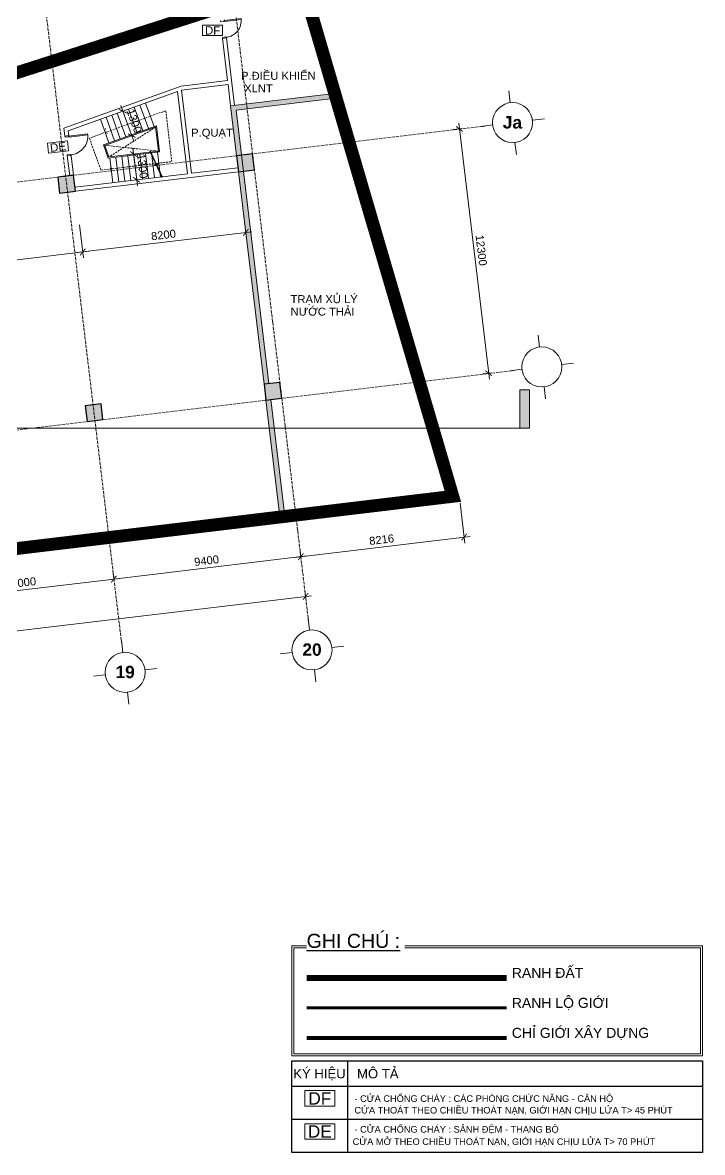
# Model space of a CAD drawing. Header units: millimetres. Extents: x -55733 to 116976, y -16290 to 119028.
# Drawn here: x 83022 to 116976, y -16290 to 40185 of the extents above; entities that cross this region are included whole.
import ezdxf
from ezdxf.enums import TextEntityAlignment as Align
from ezdxf.xclip import XClip

# ---------------------------------------------------------------- set-up
doc = ezdxf.new("R2010")
doc.units = ezdxf.units.MM
doc.header["$XCLIPFRAME"] = 0
for name, pattern in [('20180221 BF$0$b2$0$Kume - Key Plan Boundary', [16, 8, -2, 4, -2]), ('20180221 BF$0$b2$0$Kume - Setback', [13, 5, -2, 4, -2]), ('Grid Line', [4.2, 3, -0.6, 0, -0.6]), ('HIDDEN2', [4.7625, 3.175, -1.5875]), ('HIDDENX2', [0.75, 0.5, -0.25]), ('PHANTOM', [63.5, 31.75, -6.35, 6.35, -6.35, 6.35, -6.35])]:
    doc.linetypes.add(name, pattern=pattern)
doc.layers.get('Defpoints').update_dxf_attribs({"color": 230})
for name, color, linetype, lineweight in [('20180221 BF$0$b2$0$C-_SITEBNRY_E', 1, '20180221 BF$0$b2$0$Kume - Key Plan Boundary', 100), ('CHU', 181, 'Continuous', 5), ('CUA', 31, 'Continuous', 9), ('DIM', 1, 'Continuous', 5), ('G-ANNO-SYMB', 111, 'Continuous', 5), ('HATCH-1', 8, 'Continuous', 5), ('HATCH-TUONG', 152, 'Continuous', 15), ('KH', 6, 'Continuous', 5), ('NET THAY 2', 55, 'Continuous', 5), ('NET-CAT', 3, 'Continuous', 15), ('NET-THAY', 2, 'Continuous', 9), ('NET-THAY-2', 55, 'Continuous', 13), ('TRUC', 225, 'Continuous', 5), ('X-COT HAM$0$LC.HA', 8, 'Continuous', 9), ('Y-GHI CHU PCCC$0$Z-CT1-GHI CHU TT$0$CHU-1', 7, 'Continuous', 9), ('Y-GHI CHU PCCC$0$Z-CT1-GHI CHU TT$0$KI-HIEU', 6, 'Continuous', 13)]:
    doc.layers.add(name, color=color, linetype=linetype, lineweight=lineweight)
for name, color, linetype in [('CGXD', 5, 'HIDDEN2'), ('RD-AB', 4, 'PHANTOM'), ('RLG', 2, 'FENCELINE1')]:
    doc.layers.add(name, color=color, linetype=linetype)
doc.styles.add('Arial', font='arial_0.ttf', dxfattribs={"height": 476.25})
doc.styles.add('Arial_3', font='arial_0.ttf', dxfattribs={"height": 400})
doc.styles.add('Arial_B', font='arialbd_0.ttf', dxfattribs={"height": 619.047619})
doc.styles.add('TA1', font='arial_0.ttf')
doc.styles.add('Y-GHI CHU PCCC$0$Arial', font='arial_0.ttf')
doc.styles.add('Y-GHI CHU PCCC$0$Z-CT1-GHI CHU TT$0$TA1', font='arial_0.ttf')
doc.linetypes.add('FENCELINE1', pattern='A,6.35,-2.54,[133,ltypeshp.shx,S=2.54,R=0,X=-2.54,Y=0],-2.54,25.4', length=36.83)
doc.dimstyles.new('D_200_KTx2', dxfattribs={"dimtxt": 400, "dimasz": 300, "dimexe": 300, "dimexo": 300, "dimgap": 160, "dimtad": 1, "dimdec": 0, "dimzin": 9, "dimtxsty": 'TA1', "dimblk": 'ARCHTICK', "dimcen": 1, "dimdle": 300, "dimclrd": 256, "dimclre": 256, "dimclrt": 7, "dimadec": 0, "dimazin": 0, "dimtfac": 1, "dimtdec": 0, "dimtix": 1, "dimtmove": 1, "dimatfit": 3, "dimldrblk": 'ARCHTICK', "dimfxl": 0, "dimtolj": 1, "dimtzin": 0, "dimlwd": -1, "dimlwe": -1, "dimarcsym": 0})

# ---------------------------------------------------------------- blocks, each defined once
blk = doc.blocks.new('X-COT HAM$0$20180221 BF$0$Square - Concrete - 800-2072531-IDEA-1st Storey')
at = {"layer": 'X-COT HAM$0$LC.HA'}
blk.add_hatch(color=256, dxfattribs=at).paths.add_polyline_path([(-400, -400), (400, -400), (400, 400), (-400, 400)], flags=0)
at = {"lineweight": 25}
blk.add_lwpolyline([(-400, -400), (400, -400), (400, 400), (-400, 400)], close=True, dxfattribs=at)
blk = doc.blocks.new('ALC1807-ASCENT PLAZA-KET CAU_rvt-1-MẶT BẰNG HẦM 1')
for p, rotation in [((94158, 33174), 186.830649259234), ((85221, 32106), 186.830649259234), ((95525, 21756), 276.8306492592338), ((86589, 20687), 276.8306492592338)]:
    blk.add_blockref('X-COT HAM$0$20180221 BF$0$Square - Concrete - 800-2072531-IDEA-1st Storey', p, dxfattribs=dict(rotation=rotation))
blk = doc.blocks.new('CUA 1 CANH MO - 2 - Type 1-1152417-MẶT BẰNG HẦM 1')
at = {"layer": 'CUA'}
for p, q in [((-318, 940), (-278, 940)), ((-318, 102), (-318, 940)), ((-278, 940), (-278, 102)), ((-278, 102), (-318, 102))]:
    blk.add_line(p, q, dxfattribs=at)
at = {"layer": 'CUA', "lineweight": 5}
for p, q in [((-319, 102), (-349, 102)), ((-319, 61), (-319, 102)), ((-299, 61), (-319, 61)), ((-299, -98), (-299, 61)), ((521, 61), (501, 61)), ((501, 61), (501, -98)), ((551, 102), (521, 102)), ((521, 102), (521, 61)), ((-349, -98), (-299, -98)), ((501, -98), (551, -98))]:
    blk.add_line(p, q, dxfattribs=at)
blk.add_arc((-318, 102), 838, 359.5, 90, dxfattribs=at)
blk = doc.blocks.new('Section - 3_32_ x 3_8_-317996-MẶT BẰNG HẦM 1')
at = {"layer": 'G-ANNO-SYMB'}
blk.add_hatch(color=256, dxfattribs=at).paths.add_polyline_path([(0, 9.525), (0, 0), (-2.38125, 0), (-2.38125, 9.525)], flags=0)
for p, q in [((0, 9.525), (-2.38125, 9.525)), ((-2.38125, 9.525), (-2.38125, 0)), ((0, 0), (0, 9.525)), ((-2.38125, 0), (0, 0))]:
    blk.add_line(p, q, dxfattribs=at)
blk = doc.blocks.new('20180221 BF$0$HOAGIO')
for p, q in [((-25.46, -25.46), (14.14, 14.14)), ((27.58, -27.58), (-12.02, 12.02)), ((-7.65, -18.48), (6.12, 14.78)), ((11.86, -28.64), (-5.36, 12.93)), ((-30.49, -12.63), (12.93, 5.36)), ((21.25, -8.8), (-13.86, 5.74))]:
    blk.add_line(p, q)
for points, const_width in [([(-15, 46), (0, 52), (15, 46)], 2), ([(0, -52), (0, 52)], 0.5), ([(40, 0), (12.93, 5.36), (14.14, 14.14), (6.12, 14.78), (0, 34), (-5.36, 12.93), (-12.02, 12.02), (-13.86, 5.74), (-43, 0), (-30.49, -12.63), (-25.46, -25.46), (-7.65, -18.48), (0, -32), (11.86, -28.64), (27.58, -27.58), (21.25, -8.8), (39, 0.2)], 0.5), ([(-52, 0), (52, 0)], 0.5)]:
    blk.add_lwpolyline(points, dxfattribs=dict(const_width=const_width))
blk = doc.blocks.new('A$C1F0A2BF7')
at = {"layer": 'CGXD', "ltscale": 200, "const_width": 200, "elevation": 0}
blk.add_lwpolyline([(96759.2, 45314.9), (136491.9, 50242.4), (170213.8, 54174.3), (170585.9, 54217.7), (168911.8, 58286.3), (165478.7, 66500.9), (165408.7, 66480.5), (161217, 75348.6), (153561.1, 72890.8), (130418, 65461.2), (128403.5, 71788.7), (125832.2, 71058.2), (118267.2, 69299.8), (97389.2, 64252.5)], dxfattribs=at)
at = {"layer": 'RD-AB', "ltscale": 30, "const_width": 300, "elevation": 0}
for points in [[(100763.2, 41780.6), (136969.9, 46270.9), (170677.3, 50201.1), (176326.6, 50859.8)], [(175144.3, 53651.9), (172606.9, 59818.4), (167790.4, 71343.2), (167565.7, 71277.5), (163334.5, 80229.2), (152338.7, 76699.2), (133013.3, 70495.2), (131039.2, 76695.5), (124832.5, 74932.3), (117344.6, 73191.8), (100730.8, 69175.3)]]:
    blk.add_lwpolyline(points, dxfattribs=at)
at = {"layer": '20180221 BF$0$b2$0$C-_SITEBNRY_E', "color": 40, "linetype": '20180221 BF$0$b2$0$Kume - Setback', "lineweight": 18, "xscale": 66.35369608040816, "yscale": 66.35369602802675, "zscale": 66.35369609467332, "rotation": 86.30071210859583}
blk.add_blockref('20180221 BF$0$HOAGIO', (136600, 75397, 0), dxfattribs=at)
blk = doc.blocks.new('*U56')
for points in [[(-1454, 50), (-50, 50), (0, -100), (0, 200), (50, 50), (1428, 50)], [(-1454, 0), (-50, 0), (0, -150), (0, 150), (50, 0), (1428, 0)]]:
    blk.add_lwpolyline(points)
blk = doc.blocks.new('_ArchTick')
at = {"color": 0, "const_width": 0.15}
blk.add_lwpolyline([(-0.5, -0.5), (0.5, 0.5)], dxfattribs=at)
blk = doc.blocks.new('*D57')
at = {"layer": 'Defpoints', "color": 0, "transparency": 16777216}
for p in [(88570, 33615), (88720, 32323), (88725, 32324)]:
    blk.add_point(p, dxfattribs=at)
at = {"layer": 'DIM', "transparency": 16777216}
for p, q in [((88565, 33614), (88530, 33912)), ((88273, 33579), (88268, 33579)), ((88565, 33614), (88720, 32323)), ((88427, 32288), (88422, 32288)), ((88720, 32323), (88756, 32026))]:
    blk.add_line(p, q, dxfattribs=at)
at = {"layer": 'DIM', "transparency": 16777216, "xscale": 300, "yscale": 300, "zscale": 300}
for p, rotation in [((88565, 33614), 276.8306492592336), ((88720, 32323), 96.83064925923357)]:
    blk.add_blockref('_ArchTick', p, dxfattribs=dict(at, rotation=rotation))
at = {"layer": 'DIM', "color": 7, "transparency": 16777216, "insert": (89004, 33012), "char_height": 400, "attachment_point": 5, "rotation": 276.8306, "style": 'TA1'}
blk.add_mtext('\\A1;1300', dxfattribs=at)
blk = doc.blocks.new('*D58')
at = {"layer": 'Defpoints', "color": 0, "transparency": 16777216}
for p in [(88035, 35757), (88475, 34533), (88475, 34533)]:
    blk.add_point(p, dxfattribs=at)
at = {"layer": 'DIM', "transparency": 16777216}
for p, q in [((88035, 35757), (87934, 36039)), ((88035, 35757), (88475, 34533)), ((88475, 34533), (88576, 34251))]:
    blk.add_line(p, q, dxfattribs=at)
at = {"layer": 'DIM', "transparency": 16777216, "xscale": 300, "yscale": 300, "zscale": 300}
for p, rotation in [((88035, 35757), 289.7621072089744), ((88475, 34533), 109.7621072089744)]:
    blk.add_blockref('_ArchTick', p, dxfattribs=dict(at, rotation=rotation))
at = {"layer": 'DIM', "color": 7, "transparency": 16777216, "insert": (88598, 35268), "char_height": 400, "attachment_point": 5, "rotation": 289.7621, "style": 'TA1'}
blk.add_mtext('\\A1;1300', dxfattribs=at)
blk = doc.blocks.new('*D80')
at = {"layer": 'Defpoints', "color": 0, "transparency": 16777216}
for p in [(85831, 30380), (72426, 28775), (86029, 28721)]:
    blk.add_point(p, dxfattribs=at)
at = {"layer": 'DIM', "transparency": 16777216}
for p, q in [((85866, 30082), (86065, 28424)), ((72327, 27080), (86327, 28757)), ((72462, 28477), (72660, 26818))]:
    blk.add_line(p, q, dxfattribs=at)
at = {"layer": 'DIM', "transparency": 16777216, "xscale": 300, "yscale": 300, "zscale": 300}
for p, rotation in [((86029, 28721), 6.830649259279356), ((72625, 27116), 186.8306492592794)]:
    blk.add_blockref('_ArchTick', p, dxfattribs=dict(at, rotation=rotation))
at = {"layer": 'DIM', "color": 7, "transparency": 16777216, "insert": (79284, 28280), "char_height": 400, "attachment_point": 5, "rotation": 6.8306, "style": 'TA1', "bg_fill": 3, "box_fill_scale": 1.1, "bg_fill_color": 256, "bg_fill_true_color": 13158600, "bg_fill_transparency": 0}
blk.add_mtext('\\A1;13500', dxfattribs=at)
blk = doc.blocks.new('*D81')
at = {"layer": 'Defpoints', "color": 0, "transparency": 16777216}
for p in [(93972, 31356), (85831, 30380), (94171, 29697)]:
    blk.add_point(p, dxfattribs=at)
at = {"layer": 'DIM', "transparency": 16777216}
for p, q in [((94008, 31058), (94207, 29399)), ((85866, 30082), (86065, 28424)), ((85731, 28686), (94469, 29732))]:
    blk.add_line(p, q, dxfattribs=at)
at = {"layer": 'DIM', "transparency": 16777216, "xscale": 300, "yscale": 300, "zscale": 300}
for p, rotation in [((94171, 29697), 6.830649259279356), ((86029, 28721), 186.8306492592794)]:
    blk.add_blockref('_ArchTick', p, dxfattribs=dict(at, rotation=rotation))
at = {"layer": 'DIM', "color": 7, "transparency": 16777216, "insert": (90057, 29571), "char_height": 400, "attachment_point": 5, "rotation": 6.8306, "style": 'TA1', "bg_fill": 3, "box_fill_scale": 1.1, "bg_fill_color": 256, "bg_fill_true_color": 13158600, "bg_fill_transparency": 0}
blk.add_mtext('\\A1;8200', dxfattribs=at)
blk = doc.blocks.new('CUA 1 CANH MO - 2 - Type 1000-1152411-MẶT BẰNG HẦM 2')
at = {"layer": 'CUA'}
for p, q in [((-368, 1040), (-328, 1040)), ((-368, 102), (-368, 1040)), ((-328, 1040), (-328, 102)), ((-328, 102), (-368, 102))]:
    blk.add_line(p, q, dxfattribs=at)
at = {"layer": 'CUA', "lineweight": 5}
for p, q in [((-369, 102), (-399, 102)), ((-399, 102), (-399, -98)), ((-369, 61), (-369, 102)), ((-349, 61), (-369, 61)), ((-349, -98), (-349, 61)), ((571, 61), (551, 61)), ((551, 61), (551, -98)), ((601, 102), (571, 102)), ((571, 102), (571, 61)), ((601, -98), (601, 102)), ((-399, -98), (-349, -98)), ((551, -98), (601, -98))]:
    blk.add_line(p, q, dxfattribs=at)
blk.add_arc((-368, 102), 938, 359.5, 90, dxfattribs=at)
blk = doc.blocks.new('*D113')
at = {"layer": 'Defpoints', "color": 0, "transparency": 16777216}
for p in [(96969, 13066), (87585, 12369), (87636, 11948)]:
    blk.add_point(p, dxfattribs=at)
at = {"layer": 'DIM', "transparency": 16777216}
for p, q in [((96934, 13364), (96883, 13785)), ((97217, 13523), (87288, 12334)), ((87600, 12246), (87550, 12667))]:
    blk.add_line(p, q, dxfattribs=at)
at = {"layer": 'DIM', "transparency": 16777216, "xscale": 300, "yscale": 300, "zscale": 300}
for p, rotation in [((96919, 13487), 6.830649259175843), ((87585, 12369), 186.8306492591759)]:
    blk.add_blockref('_ArchTick', p, dxfattribs=dict(at, rotation=rotation))
at = {"layer": 'DIM', "color": 7, "transparency": 16777216, "insert": (92209, 13290), "char_height": 400, "attachment_point": 5, "rotation": 6.8306, "style": 'TA1'}
blk.add_mtext('\\A1;9400', dxfattribs=at)
blk = doc.blocks.new('*D114')
at = {"layer": 'Defpoints', "color": 0, "transparency": 16777216}
for p in [(87636, 11948), (78649, 11299), (78700, 10878)]:
    blk.add_point(p, dxfattribs=at)
at = {"layer": 'DIM', "transparency": 16777216}
for p, q in [((87600, 12246), (87550, 12667)), ((87883, 12405), (78352, 11263)), ((78664, 11176), (78614, 11597))]:
    blk.add_line(p, q, dxfattribs=at)
at = {"layer": 'DIM', "transparency": 16777216, "xscale": 300, "yscale": 300, "zscale": 300}
for p, rotation in [((87585, 12369), 6.830649259175843), ((78649, 11299), 186.8306492591759)]:
    blk.add_blockref('_ArchTick', p, dxfattribs=dict(at, rotation=rotation))
at = {"layer": 'DIM', "color": 7, "transparency": 16777216, "insert": (83074, 12196), "char_height": 400, "attachment_point": 5, "rotation": 6.8306, "style": 'TA1'}
blk.add_mtext('\\A1;9000', dxfattribs=at)
blk = doc.blocks.new('*D118')
at = {"layer": 'Defpoints', "color": 0, "transparency": 16777216}
for p in [(97207, 11080), (52079, 6102), (52129, 5681)]:
    blk.add_point(p, dxfattribs=at)
at = {"layer": 'DIM', "transparency": 16777216}
for p, q in [((97455, 11537), (51781, 6066)), ((97171, 11378), (97121, 11799)), ((52094, 5978), (52043, 6400))]:
    blk.add_line(p, q, dxfattribs=at)
at = {"layer": 'DIM', "transparency": 16777216, "xscale": 300, "yscale": 300, "zscale": 300}
for p, rotation in [((97157, 11502), 6.830649259175843), ((52079, 6102), 186.8306492591759)]:
    blk.add_blockref('_ArchTick', p, dxfattribs=dict(at, rotation=rotation))
at = {"layer": 'DIM', "color": 7, "transparency": 16777216, "insert": (74574, 9163), "char_height": 400, "attachment_point": 5, "rotation": 6.8306, "style": 'TA1'}
blk.add_mtext('\\A1;45400', dxfattribs=at)
blk = doc.blocks.new('*D119')
at = {"layer": 'Defpoints', "color": 0, "transparency": 16777216}
for p in [(105260, 34919), (106302, 22656), (106723, 22706)]:
    blk.add_point(p, dxfattribs=at)
at = {"layer": 'DIM', "transparency": 16777216}
for p, q in [((104803, 35166), (106337, 22358)), ((104962, 34883), (104541, 34833)), ((106425, 22671), (106004, 22620))]:
    blk.add_line(p, q, dxfattribs=at)
at = {"layer": 'DIM', "transparency": 16777216, "xscale": 300, "yscale": 300, "zscale": 300}
for p, rotation in [((104839, 34869), 96.83064925917584), ((106302, 22656), 276.8306492591759)]:
    blk.add_blockref('_ArchTick', p, dxfattribs=dict(at, rotation=rotation))
at = {"layer": 'DIM', "color": 7, "transparency": 16777216, "insert": (105932, 28806), "char_height": 400, "attachment_point": 5, "rotation": 276.8306, "style": 'TA1'}
blk.add_mtext('\\A1;12300', dxfattribs=at)
blk = doc.blocks.new('*D120')
at = {"layer": 'Defpoints', "color": 0, "transparency": 16777216}
for p in [(104838, 16458), (105077, 14464), (96969, 13066)]:
    blk.add_point(p, dxfattribs=at)
at = {"layer": 'DIM', "transparency": 16777216}
for p, q in [((104873, 16160), (105112, 14167)), ((96621, 13452), (105374, 14500)), ((96934, 13364), (96883, 13785))]:
    blk.add_line(p, q, dxfattribs=at)
at = {"layer": 'DIM', "transparency": 16777216, "xscale": 300, "yscale": 300, "zscale": 300}
for p, rotation in [((105077, 14464), 6.830649259175848), ((96919, 13487), 186.8306492591759)]:
    blk.add_blockref('_ArchTick', p, dxfattribs=dict(at, rotation=rotation))
at = {"layer": 'DIM', "color": 7, "transparency": 16777216, "insert": (100954, 14338), "char_height": 400, "attachment_point": 5, "rotation": 6.8306, "style": 'TA1'}
blk.add_mtext('\\A1;8216', dxfattribs=at)
blk = doc.blocks.new('Grid - FamilyAL-KH TRUC-550400-MẶT BẰNG HẦM 2')
at = {"layer": 'KH'}
for p, q in [((0, 7), (0, 4)), ((-8, -1), (-5, -1)), ((8, -1), (5, -1)), ((0, -9), (0, -6))]:
    blk.add_line(p, q, dxfattribs=at)
blk.add_circle((0, -1), 5, dxfattribs=at)
blk = doc.blocks.new('Grid - FamilyAL-KH TRUC-785342-MẶT BẰNG TẦNG 1')
at = {"layer": 'KH'}
for p, q in [((0, 7), (0, 4)), ((-8, -1), (-5, -1)), ((8, -1), (5, -1)), ((0, -9), (0, -6))]:
    blk.add_line(p, q, dxfattribs=at)
blk.add_circle((0, -1), 5, dxfattribs=at)
blk = doc.blocks.new('A$C7BC647D4')
for points in [[(44139, 8967), (45631, -3310), (-3699, -3310), (-3699, 18290), (-8923, 18290), (-11799, 20218), (-11799, 45650), (42773, 45650), (44343, 34586), (74924, 41932), (76806, 36089), (97174, 42649), (104895, 16253)], [(43471, 9491), (44953, -2710), (-3099, -2710), (-3099, 18890), (-8740, 18890), (-11199, 20538), (-11199, 45050), (42252, 45050), (43841, 33849), (74524, 41219), (76419, 35334), (96771, 41889), (104120, 16765)]]:
    blk.add_lwpolyline(points, close=True)
at = {"layer": 'HATCH-1', "const_width": 600}
blk.add_lwpolyline([(43805, 9229), (45292, -3010), (-3399, -3010), (-3399, 18590), (-8831, 18590), (-11499, 20378), (-11499, 45350), (42512, 45350), (44092, 34217), (74724, 41575), (76612, 35712), (96972, 42269), (104507, 16509)], close=True, dxfattribs=at)
blk = doc.blocks.new('Y-GHI CHU PCCC$0$A$C67775D76')
at = {"color": 8, "ltscale": 30}
blk.add_lwpolyline([(-267, -138), (267, -138), (267, 138), (-267, 138)], close=True, dxfattribs=at)
at = {"color": 8, "style": 'Y-GHI CHU PCCC$0$Arial'}
blk.add_text('DF', height=220, dxfattribs=at).set_placement((0, 0), align=Align.MIDDLE_CENTER)
blk = doc.blocks.new('Y-GHI CHU PCCC$0$A$C53D4240F')
at = {"color": 8, "ltscale": 30}
blk.add_lwpolyline([(-267, -138), (267, -138), (267, 137), (-267, 137)], close=True, dxfattribs=at)
at = {"color": 8, "style": 'Y-GHI CHU PCCC$0$Arial'}
blk.add_text('DE', height=220, dxfattribs=at).set_placement((0, 0), align=Align.MIDDLE_CENTER)

msp = doc.modelspace()

# ---------------------------------------------------------------- hatches: boundary and pattern name
at = {"layer": 'HATCH-TUONG', "lineweight": 9}
for points in [[(93691.3, 35804.4), (98386.3, 36366.8), (98315.1, 36610.1), (93661.5, 36052.6)], [(95839.1, 15771.5), (96087.3, 15801.3), (95423.6, 21342.8), (95175.3, 21313.1), (95657, 17291.6)]]:
    msp.add_hatch(color=256, dxfattribs=at).paths.add_polyline_path(points, flags=0)
msp.add_hatch(color=256, dxfattribs=at).paths.add_polyline_path([(95080.2, 22107.4), (95328.4, 22137.1), (93661.5, 36052.6), (93413.3, 36022.9)])

# ---------------------------------------------------------------- linework, layer by layer
at = {"color": 8, "ltscale": 150}
for p, q in [((99274.1, -16289.7, 0), (99274.1, -11714.7, 0)), ((116976.4, -12989.7, 0), (96461.6, -12989.7, 0)), ((116976.4, -14639.7, 0), (96461.6, -14639.7, 0))]:
    msp.add_line(p, q, dxfattribs=at)
at = {"color": 8, "ltscale": 150, "elevation": 0}
msp.add_lwpolyline([(96461.6, -11714.7), (116976.4, -11714.7), (116976.4, -16289.7), (96461.6, -16289.7)], close=True, dxfattribs=at)
at = {"layer": 'CGXD', "ltscale": 200, "const_width": 200, "elevation": 0}
msp.add_lwpolyline([(107207.2, -10564.7), (97207.2, -10564.7)], dxfattribs=at)
at = {"layer": 'DIM', "elevation": 0}
for points in [[(102107.2, -5964.7), (116976.4, -5964.7), (116976.4, -11464.7), (96461.6, -11464.7), (96461.6, -5964.7), (97207.2, -5964.7)], [(102107.2, -6064.7), (116876.4, -6064.7), (116876.4, -11364.7), (96561.6, -11364.7), (96561.6, -6064.7), (97207.2, -6064.7)]]:
    msp.add_lwpolyline(points, dxfattribs=at)
at = {"layer": 'G-ANNO-SYMB'}
msp.add_line((-22068.7, 19919), (107864.3, 19919), dxfattribs=at)
at = {"layer": 'HATCH-1', "linetype": 'HIDDEN2', "ltscale": 30}
for p, q in [((89663, 34960.1), (87334.4, 33466.8)), ((87125.5, 34048.4), (89806.4, 33762.9))]:
    msp.add_line(p, q, dxfattribs=at)
msp.add_lwpolyline([(90473.6, 33238.5), (90169.2, 35779.5), (86357.8, 34410.2), (86931.3, 32814.2)], close=True, dxfattribs=at)
at = {"layer": 'HATCH-1'}
msp.add_lwpolyline([(87259.5, 34636.9, 50, 0, 0), (87125.6, 34739.1, 0, 50, 0), (87163.8, 34903.1, 50, 50, 0)], format="xyseb", dxfattribs=at)
at = {"layer": 'HATCH-1', "linetype": 'HIDDENX2', "ltscale": 100, "const_width": 60}
msp.add_lwpolyline([(87445.3, 32845.7, -1), (87445.3, 32905.7, -1)], format="xyb", close=True, dxfattribs=at)
at = {"layer": 'NET-CAT'}
for p, q in [((96771, 41889.1), (98315.1, 36610.1)), ((93208, 39420.8), (93009.4, 39397)), ((93009.4, 39397), (93261.8, 37289.8)), ((93208, 39420.8), (93612.1, 36046.7)), ((93261.8, 37289.8), (90941.9, 37013.4)), ((90941.9, 37013.4), (85086.8, 34909.8)), ((90760, 36735.5), (85304.4, 34775.4)), ((90760, 36735.5), (91252.1, 32626.8)), ((90928.3, 37011.8), (90928.7, 37008.6)), ((93285.6, 37091.2), (90952.1, 36813.2)), ((90952.1, 36813.2), (91450.7, 32650.5)), ((93285.6, 37091.2), (93413.6, 36022.9)), ((98315.1, 36610.1), (93413.3, 36022.9)), ((93691.3, 35804.4), (98386.3, 36366.8)), ((93413.3, 36022.9), (95080.2, 22107.4)), ((95328.4, 22137.1), (93691.3, 35804.4)), ((85134.4, 34512.7), (85086.8, 34909.8)), ((85134.4, 34512.7), (85333, 34536.4)), ((85333, 34536.4), (85304.4, 34775.4)), ((85253.4, 33519.8), (85451.9, 33543.5)), ((85372.3, 32526.7), (85253.4, 33519.8)), ((85570.9, 32550.5), (85451.9, 33543.5)), ((91450.7, 32650.5), (93784, 32930)), ((85642.2, 31954.8), (91252.1, 32626.8)), ((85666, 31756.2), (93807.6, 32731.4)), ((95175.3, 21313.1), (95839.1, 15771.5)), ((96087.3, 15801.3), (95423.6, 21342.8))]:
    msp.add_line(p, q, dxfattribs=at)
at = {"layer": 'NET-THAY'}
for points in [[(89862, 33719.2), (89705.2, 35028.3), (87061.5, 34078.5), (87300.8, 33412.4)], [(89806.4, 33762.9), (89663, 34960.1), (87125.5, 34048.4), (87334.4, 33466.8)]]:
    msp.add_lwpolyline(points, close=True, dxfattribs=at)
at = {"layer": 'NET-THAY-2'}
for p, q in [((89587.1, 34985.9), (89164.5, 36162.3)), ((88175.5, 34478.7), (87752.8, 35655.1)), ((88457.8, 34580.2), (88035.1, 35756.5)), ((88740.1, 34681.6), (88317.5, 35858)), ((89022.5, 34783), (88599.8, 35959.4)), ((89304.8, 34884.5), (88882.1, 36060.9)), ((87328.5, 34174.4), (86905.8, 35350.8)), ((87610.8, 34275.9), (87188.2, 35452.2)), ((87893.1, 34377.3), (87470.5, 35553.7)), ((87528.5, 32180.7), (87379.8, 33421.8)), ((87677.7, 33457.5), (87826.4, 32216.4)), ((87975.6, 33493.2), (88124.2, 32252.1)), ((88273.4, 33528.9), (88422.1, 32287.8)), ((88571.3, 33564.6), (88720, 32323.4)), ((88869.2, 33600.2), (89017.9, 32359.1)), ((89167.1, 33635.9), (89315.7, 32394.8)), ((89480.8, 33538.9), (89613.6, 32430.5)), ((89762.8, 33707.3), (89911.5, 32466.2)), ((89883.7, 32698.2), (89905.5, 32515.8))]:
    msp.add_line(p, q, dxfattribs=at)
at = {"layer": 'RD-AB', "ltscale": 30, "const_width": 300, "elevation": 0}
msp.add_lwpolyline([(107207.2, -7564.7), (97207.2, -7564.7)], dxfattribs=at)
at = {"layer": 'RLG', "ltscale": 50, "const_width": 150, "elevation": 0}
msp.add_lwpolyline([(107207.2, -9064.7), (97207.2, -9064.7)], dxfattribs=at)
at = {"layer": 'TRUC', "linetype": 'Grid Line', "ltscale": 50}
msp.add_line((43049.3, 15069.1), (107567.2, 22797.4), dxfattribs=at)

# ---------------------------------------------------------------- block references
at = {"lineweight": 5}
for p, xscale, yscale, zscale, rotation in [((107691.8, 35210.3), 199.9999999999999, 199.9999999999999, 199.9999999999999, 276.8306492592333), ((109154.7, 22997.6), 199.9999999999999, 199.9999999999999, 199.9999999999999, 276.8306492592333), ((97501, 8626.7), 200.0000000000007, 200.0000000000007, 200.0000000000007, 186.8306492592331), ((88167.8, 7508.7), 200.0000000000007, 200.0000000000007, 200.0000000000007, 186.8306492592331)]:
    msp.add_blockref('Grid - FamilyAL-KH TRUC-550400-MẶT BẰNG HẦM 2', p, dxfattribs=dict(at, xscale=xscale, yscale=yscale, zscale=zscale, rotation=rotation))
at = {"color": 250, "lineweight": 5, "xscale": 199.9999999999999, "yscale": 199.9999999999999, "zscale": 199.9999999999999, "rotation": 276.8306492592333}
for p in [(107691.8, 35210.3), (109154.7, 22997.6)]:
    msp.add_blockref('Grid - FamilyAL-KH TRUC-785342-MẶT BẰNG TẦNG 1', p, dxfattribs=at)
at = {"layer": 'CUA'}
for name, p, rotation in [('CUA 1 CANH MO - 2 - Type 1-1152417-MẶT BẰNG HẦM 1', (93040.9, 39956.2), 276.8306492592338), ('CUA 1 CANH MO - 2 - Type 1000-1152411-MẶT BẰNG HẦM 2', (85278.9, 34128.6), 276.8306492592278)]:
    msp.add_blockref(name, p, dxfattribs=dict(at, rotation=rotation))
at = {"layer": 'G-ANNO-SYMB', "extrusion": (0, 0, -1), "xscale": 199.9999999999999, "yscale": 199.9999999999999, "zscale": 199.9999999999999}
msp.add_blockref('Section - 3_32_ x 3_8_-317996-MẶT BẰNG HẦM 1', (-107864.3, 19919), dxfattribs=at)
at = {"layer": 'HATCH-1', "xscale": 0.4999999999999997, "yscale": 0.4999999999999997, "zscale": 0.4999999999999997, "rotation": 294.6628127972297}
msp.add_blockref('*U56', (89685.2, 33093.7), dxfattribs=at)
at = {"layer": 'NET THAY 2'}
ref = msp.add_blockref('A$C1F0A2BF7', (-55733.2, -33492.3, 0), dxfattribs=at)
XClip(ref).set_block_clipping_path([(-27462.6186291156, 51738.6749988016), (137958.5174097056, 152520.3806320981)])
at = {"layer": 'NET-CAT'}
for name in ['A$C7BC647D4', 'ALC1807-ASCENT PLAZA-KET CAU_rvt-1-MẶT BẰNG HẦM 1']:
    msp.add_blockref(name, (0, 0), dxfattribs=at)
at = {"layer": 'Y-GHI CHU PCCC$0$Z-CT1-GHI CHU TT$0$KI-HIEU', "color": 8}
for name, p, xscale, yscale, zscale in [('Y-GHI CHU PCCC$0$A$C67775D76', (92510.5, 39795.5, 0), 1.875, 1.875, 1.875), ('Y-GHI CHU PCCC$0$A$C67775D76', (97867.8, -13589.7, 0), 2.8125, 2.8125, 2.8125), ('Y-GHI CHU PCCC$0$A$C53D4240F', (97867.8, -15239.7, 0), 2.8125, 2.8125, 2.8125)]:
    msp.add_blockref(name, p, dxfattribs=dict(at, xscale=xscale, yscale=yscale, zscale=zscale))
at = {"layer": 'Y-GHI CHU PCCC$0$Z-CT1-GHI CHU TT$0$KI-HIEU', "color": 8, "xscale": 1.875, "yscale": 1.875, "zscale": 1.875, "rotation": 6.829141389248006}
msp.add_blockref('Y-GHI CHU PCCC$0$A$C53D4240F', (84789.2, 33967.9), dxfattribs=at)

# ---------------------------------------------------------------- texts
at = {"layer": 'CGXD', "ltscale": 200, "style": 'Arial'}
msp.add_text('CHỈ GIỚI XÂY DỰNG', height=500, dxfattribs=at).set_placement((107457.2, -10564.7, 0))
at = {"layer": 'CHU', "color": 7, "char_height": 400, "attachment_point": 1, "line_spacing_factor": 0.936439, "style": 'Arial_3'}
for s, insert, width in [('\\pt2540,5080,7620,10160,12700,15240,17780,20320,22860,25400,27940,30480,33020,35560,38100,40640,43180,45720,48260,50800,53340,55880,58420,60960,63500,66040,68580,71120,73660,76200,78740,81280;P.{\\fArial|b0|i0|c238|p34;ĐI\\fArial|b0|i0|c163|p34;ỀU KHIỂN\\P XLNT}', (93933.4, 37725.6), 3862.24), ('\\pt2540,5080,7620,10160,12700,15240,17780,20320,22860,25400,27940,30480,33020,35560,38100,40640,43180,45720,48260,50800,53340,55880,58420,60960,63500,66040,68580,71120,73660,76200,78740,81280;P.QUẠT', (91440.9, 34882.6), 2151.3), ('\\pt2540,5080,7620,10160,12700,15240,17780,20320,22860,25400,27940,30480,33020,35560,38100,40640,43180,45720,48260,50800,53340,55880,58420,60960,63500,66040,68580,71120,73660,76200,78740,81280;TR{\\fArial|b0|i0|c163|p34;ẠM XỦ L}Ý \\PNƯ{\\fArial|b0|i0|c238|p34;ỚC TH\\fArial|b0|i0|c163|p34;ẢI}', (96406.2, 26561.3), 3621.86)]:
    msp.add_mtext(s, dxfattribs=dict(at, insert=insert, width=width))
at = {"layer": 'KH', "char_height": 619.05, "width": 1116.488, "attachment_point": 2, "line_spacing_factor": 0.941778, "style": 'Arial_B'}
for s, insert in [('Ja', (107488.1, 35508.8)), ('Ja', (107488.1, 35508.8)), ('20', (97476.9, 9153.2)), ('19', (88143.6, 8035.2))]:
    msp.add_mtext(s, dxfattribs=dict(at, insert=insert))
at = {"layer": 'RD-AB', "ltscale": 20, "style": 'Arial'}
for s, height, p in [('%%UGHI CHÚ :', 700, (97207.2, -6064.7, 0)), ('RANH ĐẤT ', 500, (107457.2, -7564.7, 0))]:
    msp.add_text(s, height=height, dxfattribs=at).set_placement(p)
at = {"layer": 'RLG', "ltscale": 20, "style": 'Arial', "oblique": 360}
msp.add_text('RANH LỘ GIỚI ', height=500, dxfattribs=at).set_placement((107457.2, -9064.7, 0))
at = {"layer": 'Y-GHI CHU PCCC$0$Z-CT1-GHI CHU TT$0$CHU-1', "color": 8, "style": 'Y-GHI CHU PCCC$0$Z-CT1-GHI CHU TT$0$TA1'}
for s, height, p in [('KÝ HIỆU', 468.75, (96538.8, -12589, 0)), ('MÔ TẢ', 468.75, (99726.3, -12589, 0)), ('- CỬA CHỐNG CHÁY : CÁC PHÒNG CHỨC NĂNG - CĂN HỘ', 330, (99596.3, -13763.3, 0)), ('CỬA THOÁT THEO CHIỀU THOÁT NẠN, GIỚI HẠN CHỊU LỬA T> 45 PHÚT', 330, (99596.3, -14345.3, 0)), ('- CỬA CHỐNG CHÁY : SẢNH ĐỆM - THANG BỘ', 330, (99596.3, -15301.1, 0)), ('CỬA MỞ THEO CHIỀU THOÁT NẠN, GIỚI HẠN CHỊU LỬA T> 70 PHÚT', 330, (99505.9, -15918.4, 0))]:
    msp.add_text(s, height=height, dxfattribs=at).set_placement(p)

# ---------------------------------------------------------------- dimensions: what is measured, and where the dimension line sits
at = {"layer": 'DIM'}
for p1, p2, distance, picture, middle in [((88035.1, 35756.5), (88474.7, 34533.1), 0, '*D58', (88597.8, 35268)), ((88570.4, 33614.8), (88725, 32324), -5.1, '*D57', (89004.5, 33012.2))]:
    dim = msp.add_aligned_dim(p1=p1, p2=p2, distance=distance, dimstyle='D_200_KTx2', dxfattribs=at)
    dim.commit()
    dim.dimension.update_dxf_attribs({"geometry": picture, "text_midpoint": middle})
for base, p1, p2, angle, picture, middle in [((106301.8, 22655.8), (105260.1, 34919), (106723, 22706.3), 276.83065, '*D119', (105932.1, 28805.5)), ((105076.5, 14464.5), (96969.2, 13066.1), (104837.8, 16457.9), 6.83065, '*D120', (100954.3, 14337.6)), ((87585.5, 12369.3), (96969.2, 13066.1), (87636, 11948.1), 6.83065, '*D113', (92208.8, 13290)), ((78649.4, 11298.9), (87636, 11948.1), (78699.8, 10877.7), 6.83065, '*D114', (83074.1, 12195.8)), ((52078.9, 6101.9), (97207.1, 11080.3), (52129.3, 5680.6), 6.83065, '*D118', (74574.4, 9163.3))]:
    dim = msp.add_linear_dim(base=base, p1=p1, p2=p2, angle=angle, dimstyle='D_200_KTx2', dxfattribs=at)
    dim.commit()
    dim.dimension.update_dxf_attribs({"geometry": picture, "text_midpoint": middle})

# ---------------------------------------------------------------- next in the draw order: dimensions: what is measured, and where the dimension line sits
dim = msp.add_linear_dim(base=(86029.3, 28721.4), p1=(72426.1, 28774.6), p2=(85830.6, 30380.3), angle=186.83065, dimstyle='D_200_KTx2', override={"dimtfill": 1, "dimarcsym": 2}, dxfattribs=at)
dim.commit()
dim.dimension.update_dxf_attribs({"geometry": '*D80', "text_midpoint": (79283.7, 28280.3)})

# ---------------------------------------------------------------- next in the draw order: dimensions: what is measured, and where the dimension line sits
dim = msp.add_linear_dim(base=(94170.8, 29696.6), p1=(85830.6, 30380.3), p2=(93972.1, 31355.5), angle=186.83065, dimstyle='D_200_KTx2', override={"dimtfill": 1, "dimarcsym": 2}, dxfattribs=at)
dim.commit()
dim.dimension.update_dxf_attribs({"geometry": '*D81', "text_midpoint": (90056.7, 29570.6)})

# ---------------------------------------------------------------- next in the draw order: linework, layer by layer
at = {"layer": 'TRUC', "linetype": 'Grid Line', "ltscale": 50}
for p, q in [((93344, 43338.2), (97310.7, 10215.4)), ((84010.7, 42220.2), (87977.4, 9097.4)), ((41586.4, 27281.8), (106104.3, 35010.1))]:
    msp.add_line(p, q, dxfattribs=at)

doc.saveas('drawing.dxf')
